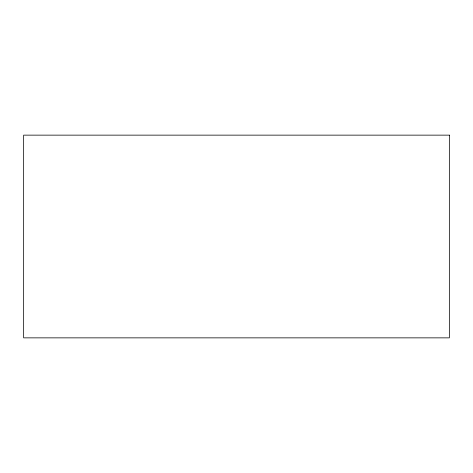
<?xml version="1.0" encoding="UTF-8"?>
<svg xmlns="http://www.w3.org/2000/svg" width="473" height="473" viewBox="0 0 473 473"><rect width="100%" height="100%" fill="white"/><g stroke="black" fill="none" stroke-linecap="round" stroke-linejoin="round"><path stroke-width="0.71" d="M449.35 135.142L23.65 135.142L23.65 337.858L449.35 337.858L449.35 135.142"/></g></svg>
